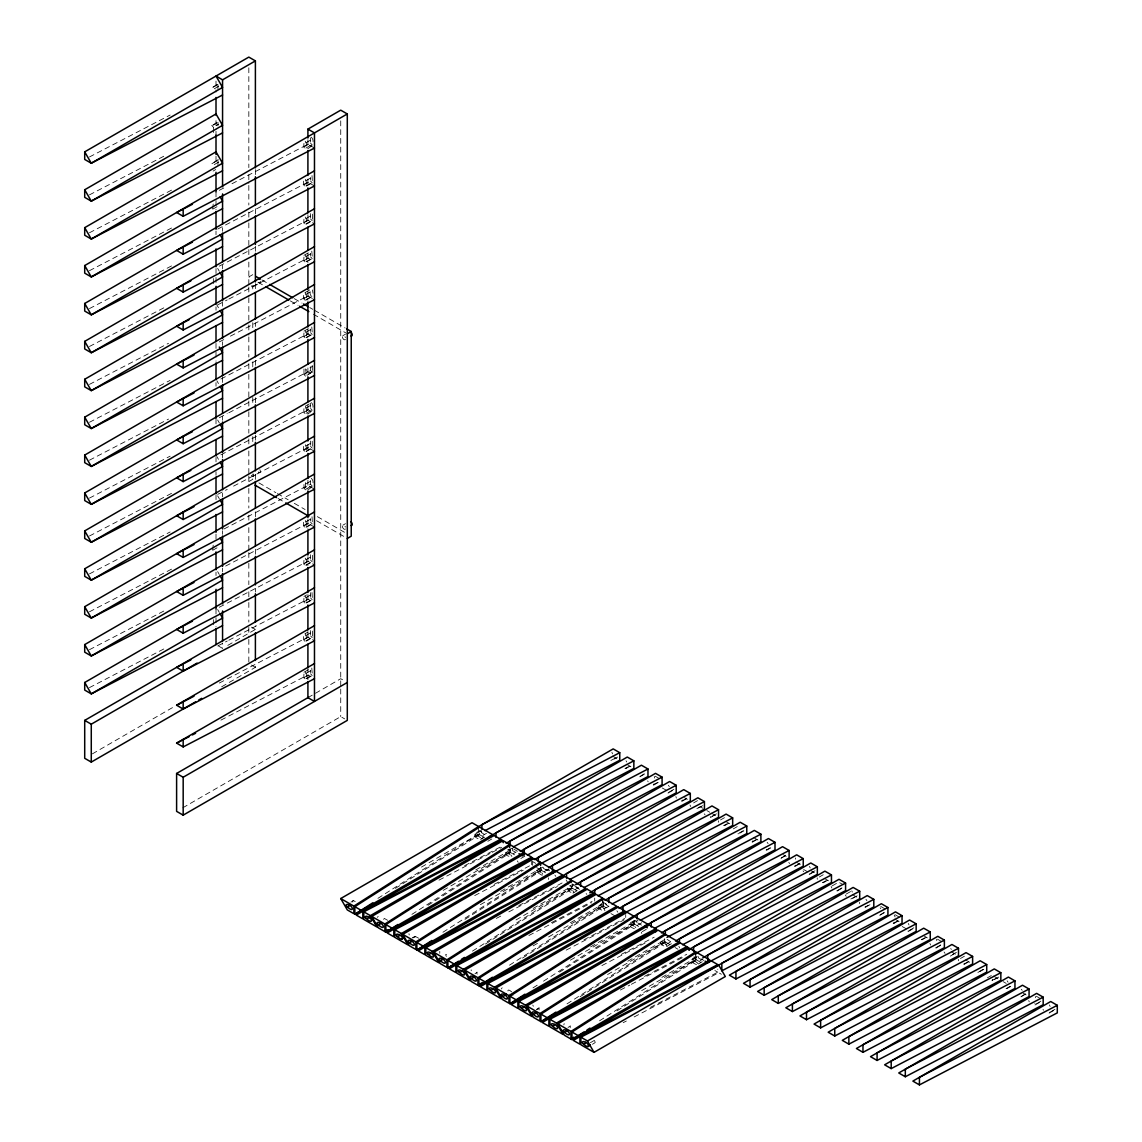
<?xml version="1.0" encoding="UTF-8"?>
<svg xmlns="http://www.w3.org/2000/svg" width="1142" height="1142" viewBox="0 0 1142 1142"><rect width="100%" height="100%" fill="white"/><g stroke="black" fill="none" stroke-linecap="round" stroke-linejoin="round"><path stroke-width="0.75" stroke-dasharray="5 3.75" d="M217.979 89.69L218.008 84.108M217.979 165.504L218.008 159.923M305.214 141.237C309.354 147.004 302.601 152.614 303.972 143.392M305.456 179.394C309.139 189.215 301.688 188.33 303.972 179.522M311.266 137.154C315.592 140.88 311.552 149.031 305.656 148.703M305.214 217.037C309.354 222.804 302.601 228.429 303.972 219.193M312.009 175.597L312.38 182.663L305.656 186.603M305.456 255.194C309.097 262.546 302.758 265.729 303.972 257.093M312.38 214.125L312.38 220.577L305.656 224.503M304.957 292.666C310.053 300.403 301.716 304.286 303.972 293.237L310.538 289.44C308.083 296.306 315.135 300.703 312.38 289.94M311.78 251.154L312.38 258.477L305.656 262.417M305.456 331.009C309.097 338.346 302.758 341.529 303.972 332.907M311.78 326.969L312.38 334.278L305.656 338.218M305.456 406.809C309.097 414.146 302.758 417.344 303.972 408.708M312.223 365.411L312.38 372.178L306.97 375.361M305.456 444.709C309.139 454.53 301.688 453.645 303.972 444.838M311.523 402.584C315.32 406.88 311.566 413.989 305.656 414.018M305.456 482.609L305.813 489.675M312.223 441.212L312.38 447.992L305.656 451.918M305.456 520.509C309.139 530.345 301.688 529.46 303.972 520.652M311.266 478.284C315.592 482.01 311.552 490.161 305.656 489.832M305.214 558.167C309.354 563.934 302.601 569.544 303.972 560.322M312.009 516.726L312.38 523.793L305.656 527.732M305.456 596.324C309.097 603.661 302.758 606.845 303.972 598.222M312.38 555.255L312.38 561.693L305.656 565.633M304.957 633.781C310.053 641.533 301.716 645.416 303.972 634.352L307.912 632.083M312.009 592.527L312.38 599.593L305.656 603.533M305.456 672.124C309.097 679.461 302.758 682.659 303.972 674.023M312.38 631.055L312.38 637.507L305.656 641.433M311.78 668.084L312.38 675.407L305.656 679.333M409.221 934.955L408.964 933.713M471.246 970.771L471.146 969.843M604.917 910.731C602.077 902.451 592.47 907.005 603.975 911.031M625.987 768.038L625.002 768.609L631.555 764.812M654.238 776.474L654.709 778.03M675.907 796.574L676.364 798.115M666.942 946.547C664.102 938.267 654.494 942.821 666 946.846L672.567 943.049L667.114 939.338M698.033 956.325L698.733 958.124L703.572 960.964M724.785 825.081L723.8 825.652L729.053 822.611M795.389 857.97L795.646 859.212M823.582 882.124L822.597 882.695L827.85 879.654M865.922 906.577L864.937 907.133L871.503 903.351M894.186 915.013L895.142 916.997M922.379 939.167L921.394 939.738L926.647 936.697M964.733 963.62L963.748 964.176L970.315 960.393M1035.337 996.509L1035.594 997.751M216.951 84.508L211.413 88.177L217.979 84.394M481.025 830.762L481.624 832.775L484.95 834.731M644.359 773.719L639.363 776.86L639.805 775.218M718.347 820.798L718.504 822.269M817.158 877.841L817.301 879.297M936.626 939.238L936.783 940.708M958.295 959.337L958.452 960.793M978.808 972.042L977.866 972.327M216.951 122.408L211.413 126.077L216.666 123.05M218.265 159.552L211.413 163.991L217.979 160.194M212.655 209.015L213.34 202.705M212.655 550.13L213.34 543.835M481.182 830.619C472.859 832.832 472.174 836.9 479.911 839.413L483.851 837.129M418.629 938.196L415.074 936.297L414.874 937.967M512.401 848.463C506.677 848.934 501.995 854.716 509.389 856.429M512.201 848.52L512.644 850.69L518.183 853.588M546.975 870.547L543.421 868.334L543.221 866.435L536.397 870.589L537.097 872.374L541.936 875.215L545.876 872.945M639.805 776.831L645.059 773.791M548.545 877.855L548.545 879.454M653.724 785.039L654.081 783.697M673.908 789.265L667.342 793.048L668.284 792.177M574.226 884.336C564.605 886.035 566.189 892.016 573.812 893.044M681.46 801.199L682.302 799.985M716.505 813.818L709.682 817.501L710.638 816.616M536.997 1009.571C541.722 1006.43 537.011 1008.286 539.624 1010.327M634.938 920.909C626.387 922.836 629.099 927.176 635.237 929.046M738.76 833.717L737.918 833.803M752.278 842.054L752.878 840.74M752.721 842.011L759.444 838.085M770.079 847.821L766.139 850.091L767.096 849.22M785.51 855.215L780.743 858.384L780.743 856.414M592.427 1044.273L595.21 1042.603L594.611 1040.59M696.977 956.725C688.712 958.581 690.867 962.834 697.005 964.747M794.632 866.507L795.217 865.179M815.045 870.746L808.479 874.544L809.435 873.659M836.715 890.846L837.571 890.76M859.655 902.137L859.655 903.75M884.308 912.258L879.311 915.399L879.754 913.743M893.658 923.564L894.029 922.222M913.857 927.789L907.29 931.587L908.233 930.701M935.512 947.889L936.369 947.803M992.227 980.593L992.826 979.265M1010.028 986.36L1006.088 988.629L1007.044 987.744M1025.459 993.74L1020.691 996.909L1020.691 994.939M1040.876 1001.134L1034.566 1005.031L1035.009 1003.39M1054.994 1009.285L1048.427 1013.082L1049.384 1012.197M377.916 898.354L478.598 834.103L478.598 828.036M395.432 888.376L479.583 834.674L479.583 830.12M411.934 914.342L509.618 852.003L509.618 847.464M427.95 905.321L510.602 852.574L510.602 849.548M442.939 932.243L540.623 869.918L540.623 865.365M464.965 919.396L541.608 870.475L541.608 865.936M472.46 951.115L571.642 887.819L571.642 881.752M485.464 944.006L572.627 888.39L572.627 883.837M509.489 965.176L602.662 905.72L602.662 901.181M522.494 958.081L603.647 906.291L603.647 901.752M532.986 987.887L537.497 985.004M543.506 981.164L633.667 923.635L633.667 917.568M559.509 972.142L634.652 924.192L634.652 921.166M567.003 1003.875L664.687 941.536L664.687 935.469M580.008 996.766L665.672 942.107L665.672 939.067M599.521 1020.82L695.692 959.437L695.692 954.898M617.037 1010.841L696.677 960.008L696.677 956.982M218.636 86.278L213.383 89.319L211.698 87.549M213.383 132.529L213.383 127.219L218.636 124.192M218.636 162.093L213.383 165.119L211.698 163.349M213.083 171.072L215.71 169.544M305.942 142.764L312.508 138.967M303.972 146.933L310.538 143.135L310.538 137.825M305.942 148.06L312.508 144.277M213.083 208.972L217.023 206.688M305.942 180.664L312.508 176.867M303.972 184.833L310.538 181.036L310.538 177.51M305.942 185.975L312.508 182.178M305.942 218.565L312.508 214.767M303.972 222.733L310.538 218.95L310.538 213.64M305.942 223.875L312.508 220.078M252.767 274.665L248.828 276.935L251.911 278.705M303.972 255.323L309.225 252.296M253.267 286.642L259.834 282.845M305.942 256.465L312.508 252.682M303.972 260.633L310.538 256.85L310.538 253.31M305.942 261.775L312.508 257.978M305.942 294.365L312.508 290.582M303.972 298.533L310.538 294.75M305.942 299.675L312.508 295.892M305.656 300.317L312.223 296.52M303.972 331.137L309.225 328.097M305.942 332.265L312.508 328.482M303.972 336.447L310.538 332.65L310.538 329.11M305.942 337.575L312.508 333.792M342.857 335.677L345.484 334.163M312.508 371.692L305.942 375.475L305.942 370.179L312.508 366.382M305.456 376.175L303.972 374.348L310.538 370.55L310.538 365.24M305.285 406.181L309.225 403.911M305.942 408.079L312.508 404.282M303.972 412.248L310.538 408.451L310.538 403.155M305.942 413.39L312.508 409.593M251.283 475.3A2.327 1.342 60 0 0 253.267 476.143L259.834 472.36M305.942 445.98L312.508 442.182M248.828 481.61L252.767 479.34L252.767 474.001M303.972 450.148L310.538 446.365L310.538 441.055M305.942 451.29L312.508 447.493M305.942 483.88L312.508 480.097M305.456 489.889L303.972 488.048L310.538 484.265L310.538 478.955M305.942 489.19L312.508 485.393M213.083 550.087L217.023 547.817M305.942 521.78L312.508 517.997M303.972 525.948L310.538 522.165L310.538 518.625M305.942 527.09L312.508 523.307M342.857 525.192L345.484 523.678M305.942 559.694L312.508 555.897M303.972 563.862L310.538 560.065L310.538 554.755M305.942 564.99L312.508 561.207M303.972 596.452L306.598 594.939M305.942 597.594L312.508 593.797M227.786 645.373L255.394 629.428L255.394 625.859M303.972 601.763L310.538 597.965L310.538 592.669M305.942 602.89L312.508 599.107M92.374 753.863L175.197 706.042M305.942 635.494L312.508 631.697M221.648 686.813L255.394 667.328L255.394 663.887M303.972 639.663L310.538 635.866L310.538 630.57M305.942 640.805L312.508 637.008M303.972 672.253L309.225 669.226M305.942 673.395L312.508 669.612M303.972 677.563L310.538 673.78L310.538 670.24M305.942 678.705L312.508 674.908M307.912 697.648L340.73 678.705L344.67 680.975M182.749 807.822L340.73 716.605L344.67 718.875M350.908 902.137L353.535 900.624L356.604 902.394M474.615 834.417L481.881 830.691M421.441 867.092L478.598 834.103M475.315 836.758L481.881 832.961M610.884 760.458L618.136 756.732L614.21 759.016M475.315 834.474L479.911 837.129L486.478 833.346M480.611 839.47L484.551 837.2M487.834 841.283L491.774 838.999M625.688 768.68L632.254 764.883M475.786 869.933L512.901 848.592L517.497 851.247M443.196 890.36L449.377 886.792M450.919 885.892L509.618 852.003L507.976 849.163M506.334 854.659L512.901 850.876M505.635 852.317L510.931 855.044L516.184 852.003M520.852 858.498L524.792 856.229M653.224 784.911L659.79 781.114M653.923 784.968L659.177 781.942M412.248 937.882L414.874 936.369M412.947 937.953L415.56 936.426M668.041 793.119L673.295 790.093M500.624 891.402L543.906 866.507M480.382 904.692L540.623 869.918M537.34 872.559L543.906 868.777M536.654 870.218L541.936 872.945L548.503 869.148M682.773 800.442L686.713 798.172M682.145 801.27L687.398 798.244M693.594 802.912L697.534 800.628M696.877 808.593L702.387 805.667M702.83 805.624L695.564 809.35M533.171 908.418L573.612 885.164M516.027 919.924L571.642 887.819L570.001 884.979M568.359 890.474L574.926 886.677L579.522 889.332M567.66 888.133L572.956 890.846L578.209 887.819M572.956 893.13L578.209 890.089M710.381 817.572L716.948 813.775M720.516 819.97L724.456 817.686M724.499 825.723L731.066 821.926M474.972 973.755C479.683 970.629 474.986 972.47 477.599 974.511M598.679 906.034C608.029 898.212 602.077 904.236 609 906.363M570.372 922.75L601.263 904.921M599.379 906.106L604.632 903.065M733.321 828.878L737.261 826.594M533.143 945.861L537.782 943.178M548.588 936.94L602.662 905.72M599.379 908.375L605.945 904.592M603.975 908.761L611.027 905.406M739.231 833.046L743.171 830.762M739.916 833.103L743.856 830.834M752.021 841.954L755.961 839.67M590.571 946.904L635.637 920.98M570.343 960.194L633.667 923.635L632.026 920.795M630.384 926.29L636.951 922.493L641.547 925.148M766.839 850.162L770.779 847.892M629.699 923.935L634.981 926.662L641.547 922.879L636.951 920.224M642.289 931.629L646.229 929.36M780.957 858.313L786.21 855.287M536.297 1009.499L538.924 1007.986M660.704 941.85L664.644 939.566M627.772 961.25L665.343 939.638M795.688 865.636L800.942 862.61M607.53 974.54L664.687 941.536L663.045 938.695M795.06 866.464L800.314 863.438M661.404 944.191L667.97 940.394M666 944.562L672.567 940.78M809.178 874.615L815.745 870.818M819.314 877.013L823.254 874.729M568.017 1027.472L570.386 1025.859L570.144 1027.8M823.296 882.766L829.863 878.969M661.875 977.366L694.307 958.638M691.724 959.751L697.662 956.796M641.633 990.656L695.692 959.437L694.065 956.596M692.423 962.092L698.975 958.309M692.423 959.822L697.005 962.478L702.259 959.437M832.118 885.921L838.685 882.124L843.281 884.779M698.319 963.991L702.259 961.721M838.028 890.089L841.968 887.805M837.414 890.917L842.668 887.876M846.236 894.058L851.489 891.031M590.414 1042.689L594.354 1040.405M850.833 898.997L857.885 895.328M852.831 898.297L858.085 895.271M865.636 907.205L872.202 903.422M879.754 915.356L885.007 912.33M893.172 923.435L898.426 920.409M893.872 923.507L899.125 920.481M907.99 931.658L913.229 928.617M922.094 939.809L927.347 936.768M936.825 947.132L940.765 944.848M936.212 947.96L941.465 944.919M952.257 954.512L956.454 952.357M950.33 956.097L956.896 952.314M960.465 958.495L964.405 956.225M964.448 964.248L971 960.465M979.165 971.571L983.105 969.301M979.865 971.642L983.804 969.372M987.373 977.823L991.313 975.553M991.97 980.478L999.236 976.753L992.669 980.55M1006.787 988.701L1010.727 986.417M1020.905 996.852L1026.144 993.811M1035.009 1004.989L1040.262 1001.962M1049.127 1013.14L1054.38 1010.113M464.637 865.665L500.667 846.85M438.985 880.139L490.689 853.145M492.259 852.317L501.652 847.407M494.086 884.393L530.116 865.565M474.701 895.599L523.264 870.233M518.839 905.563L525.106 902.294M526.662 901.481L562.706 882.652M496.313 918.411L502.58 915.142M508.847 911.873L557.424 886.492M551.415 922.65L592.141 901.381M528.903 935.498L591.57 902.765M583.99 939.738L624.731 918.468M566.175 950.13L624.146 919.852M621.277 954.384L654.18 937.197M601.891 965.59L645.758 942.664M644.459 976.381L652.296 972.285M653.852 971.471L686.756 954.284M620.377 990.043L629.77 985.132M631.34 984.304L683.044 957.31M650.412 1007.372L717.776 972.185L717.776 969.158M623.189 1022.675L626.33 1021.034M634.153 1016.951L718.761 972.756L721.387 974.269M89.447 156.968L170.129 115.042M89.447 194.868L163.806 156.24M89.447 232.768L173.299 189.215M219.321 190.3L225.659 187.017M231.983 183.734L307.912 144.277L314.478 148.06M89.447 270.683L171.714 227.929M217.737 229.028L307.912 182.178L314.478 185.975M89.447 308.583L173.299 265.015M219.321 266.115L225.659 262.817M227.229 262.003L307.912 220.078L314.478 223.875M89.447 346.483L166.96 306.213M217.737 304.828L227.229 299.903M228.814 299.076L307.912 257.978L314.478 261.775M89.447 384.383L168.545 343.285M219.321 341.915L224.075 339.445M230.399 336.162L307.912 295.892L314.478 299.675M89.447 422.283L170.129 380.372M220.906 379.001L227.229 375.704M228.814 374.89L307.912 333.792L314.478 337.575M89.447 460.197L168.545 419.085M219.321 417.715L227.229 413.618M228.814 412.79L307.912 371.692L314.478 375.475M89.447 498.098L170.129 456.172M220.906 454.802L307.912 409.593L314.478 413.39M89.447 535.998L171.714 493.258M217.737 494.343L227.229 489.418M233.568 486.135L307.912 447.493L314.478 451.29M89.447 573.898L170.129 531.972M224.075 528.96L307.912 485.393L314.478 489.19M89.447 611.798L171.714 569.059M225.659 566.047L307.912 523.307L314.478 527.09M89.447 649.698L165.376 610.242M219.321 607.23L225.659 603.947M227.229 603.119L307.912 561.207L314.478 564.99M89.447 687.612L166.96 647.328M217.737 645.958L227.229 641.033M228.814 640.205L307.912 599.107L314.478 602.89M219.321 683.044L225.659 679.747M227.229 678.933L307.912 637.008L314.478 640.805M220.906 720.117L227.229 716.833M228.814 716.005L307.912 674.908L311.852 677.192M211.698 125.449L213.383 127.219M312.223 144.906L310.538 143.135M312.223 182.82L310.538 181.036M312.223 220.72L310.538 218.95M312.223 258.62L310.538 256.85M312.223 334.42L310.538 332.65M312.223 372.335L310.538 370.55M312.223 410.235L310.538 408.451M312.223 448.135L310.538 446.365M312.223 486.035L310.538 484.265M312.223 523.935L310.538 522.165M312.223 561.835L310.538 560.065M312.223 599.75L310.538 597.965M312.223 637.65L310.538 635.866M312.223 675.55L310.538 673.78M439.77 953.284L439.77 951.315M563.834 1024.916L564.191 1023.56M662.246 787.994L667.342 790.778M902.194 926.533L907.29 929.317M803.64 869.505L808.479 872.274M880.768 906.462L885.621 909.218M611.013 913.629L615.866 916.384M353.535 900.624L352.678 900.695L352.835 902.151M377.245 917.34L378.202 916.455M446.579 954.341L445.623 954.626L446.322 956.425M501.309 988.972L502.166 987.759M262.003 279.99L266.614 282.659M294.308 298.647L302.002 303.087M309.696 307.526L312.78 309.311M314.307 310.196L345.084 327.954M258.063 282.26L264.216 285.814M290.368 300.917L298.062 305.357M313.45 314.25L345.769 332.893M258.92 482.895L275.85 492.659M277.392 493.544L288.155 499.768M294.308 503.322L305.085 509.532M317.39 516.641L345.084 532.629M278.063 498.483L284.215 502.037M316.534 520.695L345.769 537.568M655.194 776.189L659.79 778.844M895.142 914.713L899.739 917.369M937.482 939.167L942.079 941.822M1036.294 996.209L1040.876 998.865M612.455 756.061L616.823 758.588M626.558 764.212L630.941 766.739M684.486 797.644L687.398 799.329M700.06 806.637L702.972 808.322M706.869 810.577L709.796 812.262M711.252 813.104L715.634 815.631M725.37 821.255L729.738 823.782M753.592 837.543L757.974 840.069M783.284 854.687L786.196 856.372M795.945 861.996L800.314 864.523M810.049 870.147L814.432 872.674M824.167 878.298L828.55 880.825M852.403 894.586L856.771 897.112M894.743 919.039L899.111 921.565M924.435 936.183L927.347 937.867M951.2 951.629L955.568 954.155M965.318 959.78L969.686 962.306M993.54 976.082L999.378 979.451M1003.276 981.706L1006.202 983.39M1023.232 993.226L1026.144 994.91M251.454 627.158L255.394 629.428M218.636 646.101L222.562 648.385L222.562 643.032M251.454 665.058L255.394 667.328M479.255 830.762L481.881 832.29M531.772 861.082L535.712 863.366M545.89 869.233L548.517 870.746M574.112 885.535L579.365 888.562M602.348 901.837L608.914 905.62M634.509 920.409L637.136 921.922M701.145 958.88L703.772 960.393M479.583 834.674L483.523 836.943M510.602 852.574L514.542 854.844M536.612 867.592L539.238 869.105M541.608 870.475L545.548 872.759M572.627 888.39L576.567 890.66M603.647 906.291L606.274 907.804M634.652 924.192L638.592 926.476M665.672 942.107L669.612 944.377M675.079 947.546L678.005 949.23M696.677 960.008L700.617 962.292M714.849 970.5L717.776 972.185M387.609 920.295L384.297 918.411L383.598 919.41M511.673 991.913C505.107 986.017 508.133 995.952 513.201 995.082M1022.176 990.328L1021.319 989.272M1008.058 982.191L1007.101 980.792M945.034 953.384L944.077 951.985M866.906 900.695L865.964 899.311M846.236 896.342L845.28 894.943M768.109 843.653L767.153 842.268M669.312 786.61L668.356 785.225M705.085 814.846L704.229 813.789M697.005 962.478L697.862 963.534M636.951 922.493L635.966 920.795M617.836 912.215L616.88 910.816M634.981 926.662L635.837 927.718M586.817 894.314L586.132 893.572M555.811 876.399L554.855 875.015M572.956 890.846L573.912 892.245M541.936 872.945L542.636 873.673M510.931 855.044L511.873 856.429M518.225 862.281L517.283 860.897M479.911 837.129L480.611 837.871M1050.14 1006.445L1049.412 1004.931M1043.588 1010.242L1042.989 1009.357M951.343 949.402L950.744 948.531M930.659 945.048L929.931 943.52M909.003 924.963L908.275 923.435M880.768 908.661L880.168 907.79M831.861 888.005L831.133 886.477M810.206 867.92L809.464 866.393M803.64 871.703L803.04 870.832M789.522 863.552L788.822 862.353M690.724 806.509L689.982 804.996M626.715 761.971L626.016 760.772M612.597 753.834L611.869 752.307M679.604 947.846L678.876 946.318M548.76 869.347L549.488 870.861M1029.227 1001.834L1028.742 1000.563M852.303 892.116L851.818 890.846M648.142 781.813L647.685 780.857M305.456 368.909L305.942 370.179M641.79 933.471L641.304 932.2M532.814 1005.031L533.314 1006.302M217.651 268.413L219.293 271.254M566.147 879.911L568.602 884.165M216.823 304.885L218.465 307.726M216.823 380.7L218.465 383.541M217.651 420.013L219.293 422.854M216.823 456.5L218.465 459.341M217.651 495.828L219.293 498.669M217.651 571.628L219.293 574.469M217.651 609.528L219.293 612.369M213.34 278.52L213.383 284.13M213.34 619.635L213.383 625.259M625.716 914.485L625.716 917.526M594.697 898.097L594.697 901.124M532.672 862.281L532.672 865.322M531.687 861.725L531.687 864.751M340.73 120.852L340.73 687.313M340.73 689.04L340.73 716.605M307.912 139.724L307.912 148.717M307.912 179.023L307.912 186.146M307.912 214.667L307.912 223.575M307.912 253.438L307.912 262.788M307.912 291.296L307.912 300.203M307.912 329.239L307.912 337.632M307.912 367.938L307.912 375.061M307.912 405.039L307.912 414.275M307.912 444.466L307.912 451.704M307.912 480.211L307.912 489.133M307.912 519.424L307.912 528.332M307.912 556.654L307.912 565.761M307.912 594.554L307.912 603.19M307.912 631.712L307.912 640.619M307.912 667.328L307.912 679.833M303.972 369.037L303.972 374.348M303.972 484.508L303.972 488.048M255.394 169.601L255.394 174.954M255.394 208.815L255.394 214.168M255.394 246.244L255.394 251.597M255.394 283.673L255.394 289.012M255.394 322.886L255.394 326.441M255.394 360.315L255.394 365.654M255.394 397.73L255.394 404.868M255.394 435.159L255.394 440.512M255.394 474.373L255.394 479.726M255.394 511.802L255.394 517.14M255.394 549.231L255.394 554.569M255.394 588.444L255.394 591.999M252.767 285.343L252.767 288.897M252.767 322.715L252.767 328.054M252.767 361.871L252.767 367.21M252.767 397.459L252.767 404.582M252.767 436.615L252.767 441.954M248.828 67.792L248.828 167.603M248.828 174.726L248.828 183.634M248.828 185.418L248.828 205.032M248.828 212.155L248.828 221.063M248.828 222.847L248.828 247.8M248.828 249.584L248.828 254.937M248.828 262.06L248.828 285.229M248.828 287.013L248.828 296.506M248.828 297.705L248.828 323.215M248.828 324.985L248.828 335.134M248.828 336.919L248.828 357.032M248.828 363.641L248.828 372.563M248.828 374.348L248.828 399.743M248.828 401.07L248.828 410.421M248.828 411.762L248.828 433.161M248.828 438.899L248.828 444.238M248.828 450.976L248.828 474.487M248.828 475.928L248.828 486.62M248.828 488.405L248.828 508.004M248.828 515.142L248.828 520.481M248.828 527.618L248.828 550.787M248.828 552.571L248.828 561.479M248.828 563.263L248.828 584.647M248.828 591.77L248.828 600.692M248.828 602.476L248.828 622.076M248.828 627.358L248.828 637.693M248.828 639.42L248.828 663.545M222.562 227.772L222.562 231.326M222.562 265.201L222.562 268.755M222.562 302.63L222.562 306.184M222.562 341.829L222.562 345.398M222.562 377.474L222.562 382.827M222.562 416.687L222.562 420.256M222.562 454.116L222.562 457.685M222.562 493.33L222.562 496.884M222.562 530.745L222.562 534.313M222.562 568.174L222.562 571.742M217.979 122.294L217.979 125.834M216.009 81.111L216.009 92.088M216.009 120.609L216.009 129.517M216.009 131.301L216.009 134.87M216.009 156.254L216.009 163.649M216.009 191.899L216.009 209.714M216.009 231.027L216.009 234.667M216.009 268.541L216.009 275.665M216.009 277.449L216.009 286.356M216.009 306.841L216.009 310.21M216.009 343.385L216.009 361.215M216.009 382.599L216.009 386.167M216.009 418.857L216.009 423.91M216.009 457.457L216.009 461.811M216.009 471.717L216.009 475.272M216.009 494.657L216.009 500.225M216.009 534.085L216.009 540.994M216.009 572.156L216.009 575.525M216.009 608.943L216.009 626.772M345.441 339.459A2.327 1.342 60 0 1 342.957 338.532A2.327 1.342 60 0 1 342.957 335.634A2.327 1.342 60 0 1 345.441 337.561M345.441 528.974A2.327 1.342 60 0 1 342.957 528.047A2.327 1.342 60 0 1 342.957 525.134A2.327 1.342 60 0 1 345.441 527.076M253.752 285.571A2.327 1.342 60 0 1 251.283 285.8M260.262 281.26A2.327 1.342 60 0 1 258.249 282.417M253.538 474.016A2.327 1.342 60 0 1 253.267 476.143M259.834 469.676A2.327 1.342 60 0 1 260.09 472.117A2.327 1.342 60 0 1 258.249 471.932"/><path stroke-width="1.5" d="M353.863 906.12L478.598 826.523L472.031 822.725L340.73 898.54L347.296 909.903L353.863 913.7L353.863 906.12L340.73 898.54M354.848 906.677L479.583 827.093L492.716 834.674L354.848 914.257L354.848 906.677L361.414 910.474M354.848 914.257L372.892 902.751M384.883 931.601L384.883 924.021L509.618 844.423L503.051 840.64L371.75 916.441L378.316 927.818L384.883 931.601L387.88 929.688M385.868 924.592L510.602 844.994L523.721 852.574L385.868 932.172L385.868 924.592L392.434 928.375M385.868 932.172L397.887 924.492M415.888 941.922L540.623 862.338L534.056 858.541L402.769 934.342L409.336 945.719L415.888 949.502L415.888 941.922L402.769 934.342M416.873 942.493L541.608 862.895L554.741 870.475L416.873 950.073L416.873 942.493L423.439 946.29M416.873 950.073L431.904 940.48M446.907 959.837L571.642 880.239L565.076 876.442L433.774 952.257L440.341 963.62L446.907 967.417L446.907 959.837L433.774 952.257M447.892 960.408L572.627 880.81L585.76 888.39L447.892 967.988L447.892 960.408L454.459 964.191M447.892 967.988L458.413 961.264M461.425 959.351L464.423 957.439M477.927 985.318L477.927 977.738L602.662 898.14L596.095 894.357L464.794 970.158L471.361 981.535L477.927 985.318L482.438 982.448M478.912 978.309L603.647 898.711L616.766 906.291L478.912 985.889L478.912 978.309L485.478 982.091M478.912 985.889L492.43 977.252M508.932 995.638L633.667 916.055L627.101 912.258L495.814 988.058L502.366 999.436L508.932 1003.218L508.932 995.638L495.814 988.058M509.917 996.209L634.652 916.612L647.785 924.192L509.917 1003.789L509.917 996.209L516.484 1000.007M509.917 1003.789L524.949 994.197M539.952 1013.554L664.687 933.956L658.12 930.159L526.819 1005.974L533.385 1017.336L539.952 1021.134L539.952 1013.554L526.819 1005.974M540.937 1014.125L665.672 934.527L678.805 942.107L540.937 1021.705L540.937 1014.125L547.503 1017.907M540.937 1021.705L555.968 1012.112M570.971 1039.034L570.971 1031.454L695.692 951.857L689.14 948.074L557.838 1023.874L564.405 1035.252L570.971 1039.034L573.969 1037.122M571.956 1032.025L696.677 952.428L709.81 960.008L571.956 1039.605L571.956 1032.025L578.523 1035.808M571.956 1039.605L583.976 1031.94M586.974 1030.013L589.986 1028.1M222.562 95L91.274 163.22L84.708 159.437L84.708 151.857L248.828 57.1L255.394 60.897L255.394 167.831M84.708 151.857L91.274 163.22L222.562 87.42L216.009 76.057L222.562 79.84L255.394 60.897M84.708 189.758L216.009 113.957L222.562 125.32L91.274 201.135L84.708 197.338L84.708 189.758L91.274 201.135L222.562 132.9M84.708 227.658L216.009 151.857L222.562 163.22L91.274 239.035L84.708 235.238L84.708 227.658L91.274 239.035L222.562 170.8M307.912 138.025L307.912 129.117L340.73 110.16L347.296 113.957L347.296 720.388L183.177 815.145L176.61 811.362L176.61 773.462L308.526 697.305M222.562 208.715L91.274 276.935L84.708 273.138L84.708 265.558L347.296 113.957M222.562 246.615L91.274 314.835L84.708 311.052L84.708 303.472L314.478 170.8M222.562 284.515L91.274 352.735L84.708 348.952L84.708 341.372L314.478 208.715M222.562 322.415L91.274 390.635L84.708 386.853L84.708 379.272L314.478 246.615M222.562 360.315L91.274 428.55L84.708 424.753L84.708 417.173L314.478 284.515M222.562 398.23L91.274 466.45L84.708 462.653L84.708 455.073L314.478 322.415M347.296 333.792L351.236 331.508L351.236 536.183L347.296 538.467M222.562 436.13L91.274 504.35L84.708 500.553L84.708 492.973L314.478 360.315M222.562 474.03L91.274 542.25L84.708 538.467L84.708 530.887L314.478 398.215M222.562 511.93L91.274 580.15L84.708 576.367L84.708 568.787L314.478 436.13M222.562 549.83L91.274 618.05L84.708 614.268L84.708 606.688L314.478 474.03M222.562 587.73L91.274 655.965L84.708 652.168L84.708 644.588L314.478 511.93M222.562 625.645L91.274 693.865L84.708 690.068L84.708 682.488L314.478 549.83M195.567 701.873L91.274 762.085L84.708 758.302L84.708 720.388L314.478 587.73M84.708 720.388L91.274 724.185L197.109 663.074M314.478 640.805L183.177 709.025L176.61 705.228L314.478 625.645M198.637 700.103L201.706 698.333M314.478 678.705L183.177 746.925L176.61 743.128L314.478 663.545M176.61 773.462L183.177 777.245L347.296 682.488M477.941 826.979L613.183 748.895L619.749 752.692L619.749 760.272L485.022 830.648M346.968 906.677C354.948 913.971 353.392 905.092 346.968 904.407C344.17 904.435 348.339 909.432 349.595 905.163M489.433 836.643L627.301 757.046L633.853 760.843L633.853 768.423L499.125 838.799M370.365 915.641L376.917 927.004L363.798 919.424L363.798 911.844L370.365 915.641L501.652 839.827L503.294 842.682M366.097 918.482C374.076 925.777 372.506 916.883 366.097 916.198C362.599 917.383 368.895 920.438 370.037 916.198M506.177 843.281L641.404 765.197L647.971 768.98L647.971 776.56L513.243 846.95M377.988 924.592C385.967 931.886 384.397 922.993 377.988 922.322C375.19 922.336 379.358 927.333 380.614 923.079M520.281 851.418L655.522 773.348L662.089 777.131L662.089 784.711L527.361 855.087M401.37 933.542L532.672 857.742L394.804 929.745L394.804 937.339L407.937 944.919L401.37 933.542L394.804 929.745M397.102 936.383C405.082 943.677 403.526 934.784 397.102 934.113C394.304 934.127 398.472 939.124 399.729 934.87M534.399 859.569L669.64 781.499L676.207 785.282L676.207 792.862L539.909 864.066M401.698 939.038L404.325 937.525M409.007 942.493C416.987 949.787 415.417 940.894 409.007 940.223C406.195 940.237 410.378 945.233 411.634 940.979M548.517 867.72L683.758 789.636L690.31 793.433L690.31 801.013L552.457 873.03L552.457 865.45L690.31 793.433M562.635 875.871L697.862 797.787L704.428 801.584L704.428 809.164L569.701 879.54M432.39 951.443L563.691 875.643L425.823 947.66L425.823 955.24L438.956 962.82L432.39 951.443L425.823 947.66M428.122 954.284C436.101 961.578 434.531 952.699 428.122 952.014C425.309 952.043 429.492 957.039 430.748 952.771M440.013 960.408C447.992 967.702 446.436 958.809 440.013 958.124C437.215 958.152 441.383 963.149 442.639 958.88M575.668 884.65L711.98 805.938L718.546 809.735L718.546 817.315L583.819 887.691M589.772 892.787L726.098 814.089L732.664 817.886L732.664 825.466L597.937 895.842M463.395 969.358L594.697 893.544L456.843 965.561L456.843 973.141L469.962 980.721L463.395 969.358L456.843 965.561M459.127 972.199C467.107 979.493 465.551 970.6 459.127 969.929C456.329 969.943 460.512 974.94 461.753 970.686M604.975 900.31L740.216 822.24L746.768 826.023L746.768 833.603L612.041 903.993M471.032 978.309C479.012 985.603 477.442 976.71 471.032 976.039C468.22 976.053 472.403 981.049 473.659 976.795M619.092 908.461L754.32 830.391L760.886 834.174L760.886 841.754L624.588 912.958M494.415 987.259L625.716 911.459L487.848 983.476L487.848 991.056L500.981 998.636L494.415 987.259L487.848 983.476M490.146 990.1C498.126 997.394 496.556 988.501 490.146 987.83C487.348 987.844 491.517 992.841 492.773 988.587M633.196 916.612L768.438 838.542L775.004 842.325L775.004 849.905L640.277 920.281M502.037 996.209C510.017 1003.504 508.461 994.611 502.037 993.94C498.554 995.125 504.85 998.179 505.977 993.94M525.434 1005.16L656.721 929.36L518.868 1001.377L518.868 1008.957L532.001 1016.537L525.434 1005.16L518.868 1001.377M521.166 1008.015C529.146 1015.309 527.575 1006.416 521.166 1005.731C518.354 1005.759 522.536 1010.756 523.793 1006.487M661.432 932.914L796.673 854.83L803.24 858.627L803.24 866.207L666.942 937.396M533.057 1014.125C541.037 1021.419 539.467 1012.526 533.057 1011.841C530.259 1011.869 534.427 1016.865 535.684 1012.597M675.55 941.065L810.777 862.981L817.344 866.778L817.344 874.358L682.616 944.734M556.44 1023.075L563.006 1034.438L549.873 1026.858L549.873 1019.278L556.44 1023.075L687.741 947.275L689.383 950.115M552.171 1025.916C560.151 1033.21 558.595 1024.317 552.171 1023.646C549.373 1023.66 553.542 1028.657 554.798 1024.403M688.583 949.83L824.895 871.132L831.462 874.929L831.462 882.509L696.734 952.885M564.077 1032.025C572.056 1039.32 570.486 1030.427 564.077 1029.756C561.264 1029.77 565.447 1034.766 566.703 1030.512M702.687 957.981L839.013 879.283L845.58 883.066L845.58 890.646L707.712 962.663L705.085 961.15M580.893 1037.193L718.761 965.176L725.327 976.538L594.026 1052.353L580.893 1044.773L580.893 1037.193L587.459 1040.976L853.131 887.434L859.698 891.217L859.698 898.797L721.83 970.814L721.83 963.234L859.698 891.217M583.191 1043.817C591.171 1051.111 589.6 1042.218 583.191 1041.547C580.393 1041.561 584.561 1046.572 585.817 1042.303M587.787 1046.472L590.414 1044.959M619.749 752.692L481.881 824.695L481.881 829.249M633.853 760.843L495.999 832.846L495.999 837.4M363.798 911.844L501.652 839.827M647.971 768.98L510.117 840.997L510.117 845.551M662.089 777.131L524.221 849.148L524.221 855.215M676.207 785.282L538.339 857.299L538.339 861.853M704.428 801.584L566.575 873.601L566.575 878.141M718.546 809.735L580.678 881.738L580.678 886.292M732.664 817.886L594.796 889.889L594.796 894.443M746.768 826.023L608.914 898.04L608.914 902.594M760.886 834.174L623.032 906.191L623.032 910.745M775.004 842.325L637.136 914.342L637.136 918.896M654.395 928.432L789.122 858.056L789.122 850.476L651.254 922.493L651.254 927.033M655.736 928.789L517.883 1000.806L517.883 1008.386L511.316 1004.603L649.184 925.006L655.736 928.789L655.736 931.829M803.24 858.627L665.372 930.644L665.372 935.184M817.344 866.778L679.49 938.781L679.49 943.335M549.873 1019.278L687.741 947.275M831.462 874.929L693.594 946.932L693.594 951.486M845.58 883.066L707.712 955.083L707.712 962.663M873.801 899.368L735.948 971.385L735.948 978.965L873.801 906.948L873.801 899.368L867.235 895.585L729.381 975.168L735.948 978.965M887.919 907.519L750.051 979.536L750.051 987.116L887.919 915.099L887.919 907.519L881.353 903.722L743.499 983.319L750.051 987.116M902.037 915.67L764.169 987.687L764.169 995.267L902.037 923.25L902.037 915.67L895.471 911.873L757.603 991.47L764.169 995.267M916.155 923.821L778.287 995.824L778.287 1003.404L916.155 931.401L916.155 923.821L909.589 920.024L771.721 999.621L778.287 1003.404M930.259 931.972L792.405 1003.975L792.405 1011.555L930.259 939.552L930.259 931.972L923.692 928.175L785.839 1007.772L792.405 1011.555M944.377 940.109L806.509 1012.126L806.509 1019.706L944.377 947.689L944.377 940.109L937.81 936.326L799.957 1015.923L806.509 1019.706M958.495 948.26L820.627 1020.277L820.627 1027.857L958.495 955.84L958.495 948.26L951.928 944.477L814.06 1024.074L820.627 1027.857M972.613 956.411L834.745 1028.428L834.745 1036.008L972.613 963.991L972.613 956.411L966.046 952.628L828.178 1032.211L834.745 1036.008M986.717 964.562L848.863 1036.579L848.863 1044.159L986.717 972.142L986.717 964.562L980.15 960.765L842.296 1040.362L848.863 1044.159M1000.835 972.713L862.967 1044.73L862.967 1052.31L1000.835 980.293L1000.835 972.713L994.268 968.916L856.414 1048.513L862.967 1052.31M1014.952 980.864L877.085 1052.867L877.085 1060.447L1014.952 988.444L1014.952 980.864L1008.386 977.067L870.518 1056.664L877.085 1060.447M1029.07 989.015L891.203 1061.018L891.203 1068.598L1029.07 996.595L1029.07 989.015L1022.504 985.218L884.636 1064.815L891.203 1068.598M1043.174 997.152L905.321 1069.169L905.321 1076.749L1043.174 1004.732L1043.174 997.152L1036.622 993.369L898.754 1072.966L905.321 1076.749M1057.292 1005.303L919.438 1077.32L919.438 1084.9L1057.292 1012.883L1057.292 1005.303L1050.726 1001.52L912.872 1081.103L919.438 1084.9M192.427 204.275L176.61 212.498L183.177 216.295L314.478 148.06M192.427 242.175L176.61 250.398L183.177 254.195L314.478 185.975M190.857 280.903L176.61 288.298L183.177 292.095L314.478 223.875M189.272 319.632L176.61 326.212L183.177 329.995L314.478 261.775M194.012 355.062L176.61 364.112L183.177 367.895L314.478 299.675M194.012 392.976L176.61 402.013L183.177 405.795L314.478 337.575M192.427 431.69L176.61 439.913L183.177 443.71L314.478 375.475M190.857 470.418L176.61 477.813L183.177 481.61L314.478 413.39M194.012 506.677L176.61 515.713L183.177 519.51L314.478 451.29M194.012 544.577L176.61 553.627L183.177 557.41L314.478 489.19M194.012 582.477L176.61 591.527L183.177 595.31L314.478 527.09M192.427 621.205L176.61 629.428L183.177 633.21L314.478 564.99M190.857 659.933L176.61 667.328L183.177 671.125L314.478 602.89M176.61 705.228L194.012 696.192M176.61 743.128L189.272 736.561M192.427 734.92L195.596 733.278M307.912 129.117L314.478 132.9L314.478 701.445L307.912 697.648L307.912 681.617M255.851 276.435L260.462 279.105M269.698 284.429L292.766 297.762M303.544 303.972L308.154 306.641M346.626 328.853L351.236 331.508M265.758 286.713L288.826 300.032M299.604 306.256L308.84 311.58M254.98 485.164L276.521 497.598M285.757 502.923L308.84 516.255M789.122 850.476L782.556 846.679L644.688 926.276L647.314 927.789M518.968 853.702L522.908 855.972M371.75 916.441L384.883 924.021M464.794 970.158L477.927 977.738M557.838 1023.874L570.971 1031.454M220.106 196.867L222.562 201.135L91.274 276.935L84.708 265.558M220.106 234.767L222.562 239.035L91.274 314.835L84.708 303.472M220.106 272.667L222.562 276.935L91.274 352.735L84.708 341.372M220.106 310.567L222.562 314.835L91.274 390.635L84.708 379.272M219.293 347.054L222.562 352.735L91.274 428.55L84.708 417.173M220.106 386.381L222.562 390.65L91.274 466.45L84.708 455.073M587.459 1040.976L594.026 1052.353M220.106 424.282L222.562 428.55L91.274 504.35L84.708 492.973M220.106 462.182L222.562 466.45L91.274 542.25L84.708 530.887M220.106 500.082L222.562 504.35L91.274 580.15L84.708 568.787M220.106 537.982L222.562 542.25L91.274 618.05L84.708 606.688M220.106 575.896L222.562 580.15L91.274 655.965L84.708 644.588M220.106 613.796L222.562 618.065L91.274 693.865L84.708 682.488M695.692 951.857L695.692 954.898M602.662 898.14L602.662 901.181M540.623 862.338L540.623 865.365M509.618 844.423L509.618 847.464M307.912 150.501L307.912 175.454M307.912 187.93L307.912 212.883M307.912 227.144L307.912 250.312M307.912 264.559L307.912 289.511M307.912 301.988L307.912 326.94M307.912 339.417L307.912 364.369M307.912 376.846L307.912 401.798M307.912 416.059L307.912 441.012M307.912 453.488L307.912 478.441M307.912 490.917L307.912 517.64M307.912 530.116L307.912 555.069M307.912 567.545L307.912 592.498M307.912 604.975L307.912 629.927M307.912 644.188L307.912 667.356M255.394 176.739L255.394 205.246M255.394 215.952L255.394 244.459M255.394 253.367L255.394 281.888M255.394 292.58L255.394 319.317M255.394 330.009L255.394 356.747M255.394 367.438L255.394 394.176M255.394 404.868L255.394 433.375M255.394 442.297L255.394 470.804M255.394 481.496L255.394 508.233M255.394 518.925L255.394 545.662M255.394 556.354L255.394 584.875M255.394 593.783L255.394 622.304M255.394 632.868L255.394 660.447M222.562 79.84L222.562 186.774M222.562 193.912L222.562 224.203M222.562 233.111L222.562 261.632M222.562 270.54L222.562 300.846M222.562 309.753L222.562 338.275M222.562 347.182L222.562 375.689M222.562 384.611L222.562 413.118M222.562 422.04L222.562 452.332M222.562 459.455L222.562 489.761M222.562 498.669L222.562 528.974M222.562 536.098L222.562 566.403M222.562 573.527L222.562 603.818M222.562 610.956L222.562 641.247M216.009 97.441L216.009 115.256M216.009 134.87L216.009 154.47M216.009 172.299L216.009 191.899M216.009 211.498L216.009 229.328M216.009 248.927L216.009 266.757M216.009 286.356L216.009 304.186M216.009 325.57L216.009 341.601M216.009 362.999L216.009 379.03M216.009 402.198L216.009 418.243M216.009 439.627L216.009 455.672M216.009 477.056L216.009 493.101M216.009 514.485L216.009 532.315M216.009 551.914L216.009 569.73M216.009 589.343L216.009 608.943M216.009 628.557L216.009 644.588M183.177 208.715L183.177 216.295M183.177 246.615L183.177 254.195M183.177 284.515L183.177 292.095M183.177 322.415L183.177 329.995M183.177 360.315L183.177 367.895M183.177 398.215L183.177 405.795M183.177 436.13L183.177 443.71M183.177 474.03L183.177 481.61M183.177 511.93L183.177 519.51M183.177 549.83L183.177 557.41M183.177 587.73L183.177 595.31M183.177 625.63L183.177 633.21M183.177 663.545L183.177 671.125M183.177 701.445L183.177 709.025M183.177 739.345L183.177 746.925M183.177 777.245L183.177 815.145M91.274 724.185L91.274 762.085M351.008 332.308A2.327 1.342 60 0 1 352.221 334.849A2.327 1.342 60 0 1 351.008 335.976M351.008 521.823A2.327 1.342 60 0 1 352.221 524.364A2.327 1.342 60 0 1 351.008 525.491M258.677 278.933A2.327 1.342 60 0 1 259.106 279.248M494.101 835.473L356.247 915.07L362.813 918.853L362.813 911.273L500.667 839.27L494.101 835.473M525.12 853.374L387.252 932.971L393.819 936.768L393.819 929.188L531.687 857.171L525.12 853.374M556.14 871.289L418.272 950.886L424.838 954.669L424.838 947.089L562.706 875.072L556.14 871.289M587.145 889.19L449.291 968.787L455.858 972.57L455.858 964.99L593.712 892.987L587.145 889.19M618.165 907.091L480.297 986.688L486.863 990.485L486.863 982.905L624.731 910.888L618.165 907.091M680.189 942.907L542.336 1022.504L548.888 1026.287L548.888 1018.707L686.756 946.704L680.189 942.907M711.209 960.822L573.341 1040.405L579.908 1044.202L579.908 1036.622L717.776 964.605L711.209 960.822"/></g></svg>
